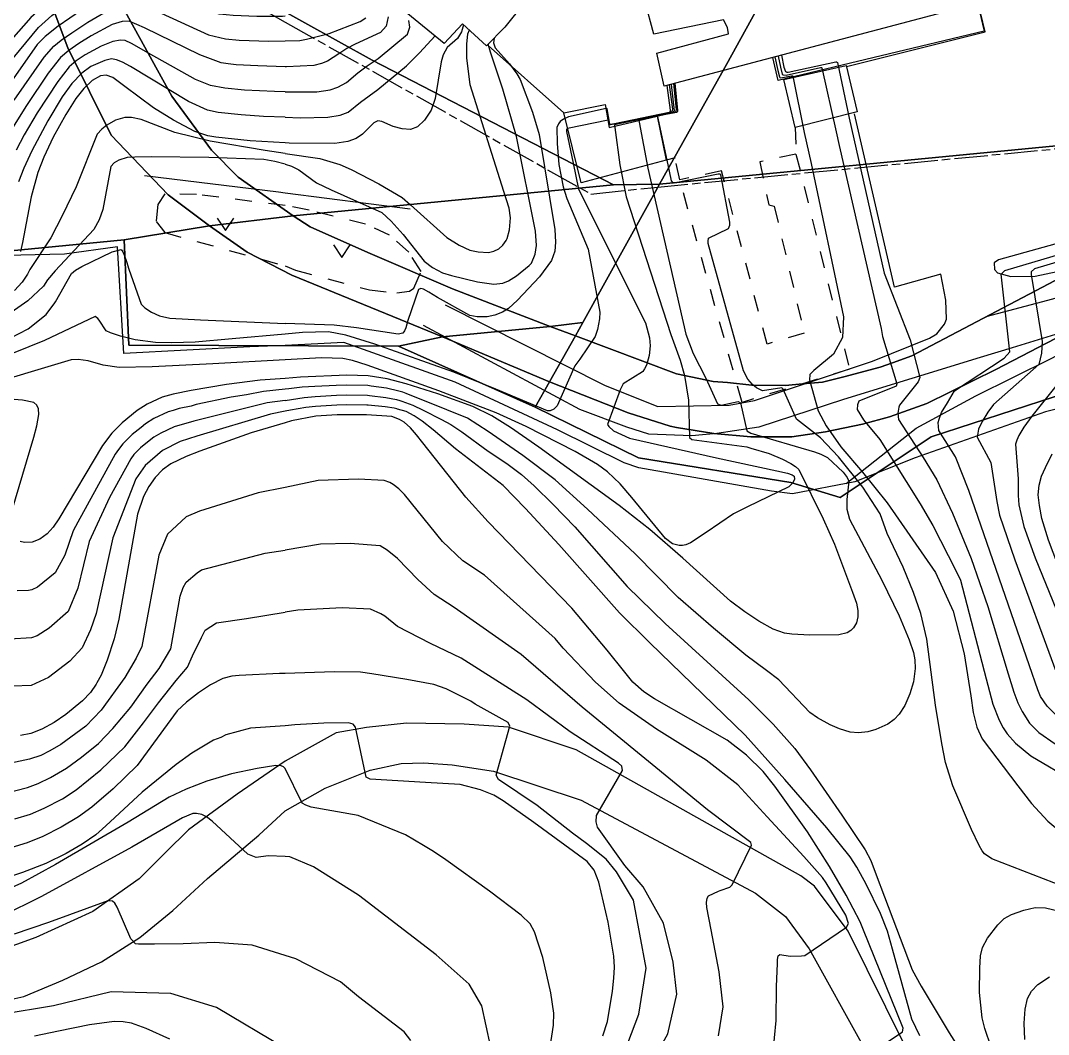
# Model space of a CAD drawing. Header units: feet. Extents: x 197796 to 199821, y 552499 to 555392.
# Drawn here: x 199085.2 to 199208, y 554070.7 to 554191.9 of the extents above; entities that cross this region are included whole.
import ezdxf

# ---------------------------------------------------------------- set-up
doc = ezdxf.new("R2010")
doc.units = ezdxf.units.FT
doc.header["$MEASUREMENT"] = 0
doc.linetypes.add('ANYANG6', pattern=[4, 2, -2])
doc.linetypes.add('JEON', pattern=[12, 4, -0.5, 1, -0.5, 4, -0.5, 1, -0.5])
for name, color, linetype in [('AAA008', 7, 'CONTINUOUS'), ('AAC001', 7, 'CONTINUOUS'), ('AD002', 7, 'CONTINUOUS'), ('AD0022', 1, 'CONTINUOUS'), ('ADA085', 1, 'CONTINUOUS'), ('AE150', 7, 'CONTINUOUS'), ('AZ0801', 7, 'CONTINUOUS'), ('CAA001', 7, 'CONTINUOUS'), ('CAA002', 30, 'CONTINUOUS'), ('DZ001', 7, 'ANYANG6'), ('DZ0011', 3, 'CONTINUOUS'), ('EA0018', 7, 'JEON'), ('EA0118', 7, 'JEON'), ('wipco_지적', 20, 'CONTINUOUS')]:
    doc.layers.add(name, color=color, linetype=linetype)

# ---------------------------------------------------------------- blocks, each defined once
blk = doc.blocks.new('DZ0011')
at = {"layer": 'DZ0011'}
blk.add_lwpolyline([(-1, 0.6), (0, -0.9), (1, 0.6)], dxfattribs=at)

msp = doc.modelspace()

# ---------------------------------------------------------------- linework, layer by layer
at = {"layer": 'AAA008', "color": 255}
for points in [[(199196.79, 554193.19), (199162.08, 554184.03), (199161.2, 554187.96), (199169.79, 554190.29), (199169.66, 554191.03), (199169.16, 554191.95), (199160.84, 554190.24), (199156.54, 554206.2)], [(199145.32, 554193.91), (199143.04, 554191.09), (199140.86, 554188.87), (199137.99, 554191.48), (199135.79, 554189.14), (199129.31, 554194.47)]]:
    msp.add_lwpolyline(points, dxfattribs=at)
at = {"layer": 'AAC001', "color": 255, "flags": 128}
msp.add_lwpolyline([(199099.98, 554173.35), (199116, 554171.4), (199116.78, 554171.29)], dxfattribs=at)
at = {"layer": 'AAC001', "color": 255}
for points in [[(199116.78, 554171.29), (199131.73, 554169.39)], [(199183.83, 554136.54), (199192.2, 554143.17), (199199.33, 554147.02), (199208.36, 554151.48), (199216.36, 554155.76), (199220.45, 554157.72), (199224.54, 554158.39), (199227.42, 554158.31), (199232.25, 554158.31), (199238.61, 554157.66), (199239.44, 554157.67), (199245.35, 554158.04), (199259.94, 554160.19), (199274.87, 554162.11), (199283.15, 554163.6), (199292.98, 554167.28), (199298.88, 554170.28)], [(199116.77, 554153.06), (199112.56, 554152.87), (199097.49, 554152.08), (199096.72, 554164.83), (199090.4, 554163.97), (199081.64, 554163.75)], [(199213.47, 554146.59), (199207.66, 554145.11), (199192.09, 554139.62), (199184.87, 554136.74), (199177.42, 554135.31), (199174.93, 554135.62), (199159.05, 554138.41), (199157.29, 554139.01), (199149.33, 554142.98), (199137.12, 554148.67), (199123.78, 554153.42), (199116.77, 554153.06)]]:
    msp.add_lwpolyline(points, dxfattribs=at)
at = {"layer": 'AD002', "color": 255}
msp.add_lwpolyline([(199200.58, 554156.51), (199207.94, 554158.45), (199214.47, 554160.25), (199218.28, 554161.6), (199223.09, 554162.66), (199226.72, 554162.96), (199233.8, 554162.49), (199244.56, 554161.9), (199253.27, 554162.14), (199258.71, 554162.24), (199262.89, 554162.64), (199267.36, 554163.28), (199271.39, 554164.12), (199275.49, 554165.1), (199281.54, 554166.95), (199283.45, 554167.73)], dxfattribs=at)
at = {"layer": 'AD0022', "color": 255}
for points in [[(199201.52, 554162.94), (199201.59, 554162.13), (199201.93, 554161.72), (199203.53, 554161.29), (199206.45, 554161.34), (199213.55, 554162.86)], [(199210.95, 554155.01), (199203.7, 554152.78), (199199.85, 554151.6)]]:
    msp.add_lwpolyline(points, dxfattribs=at)
at = {"layer": 'ADA085', "color": 255}
for points in [[(199183.87, 554186.4), (199200.46, 554190.52), (199198.33, 554199.33), (199201.78, 554200.44), (199196.07, 554218.91)], [(199135.92, 554157.91), (199155.04, 554148.25), (199161.31, 554145.75), (199169.84, 554145.93), (199172.87, 554146.48), (199186.97, 554151.16), (199193.82, 554153.92), (199194.67, 554154.43), (199195.59, 554155.61), (199195.85, 554156.2), (199195.74, 554158.46), (199195.15, 554161.57), (199189.62, 554160), (199184.82, 554180.72)], [(199212.66, 554166.24), (199202.06, 554163.26), (199201.52, 554162.94)], [(199199.85, 554151.6), (199183.54, 554146.58), (199173.41, 554143.3), (199168.37, 554142.51), (199165.38, 554142.26), (199160.25, 554142.46), (199157.61, 554143.27), (199151.99, 554145.4), (199133.32, 554155.43)], [(199190.87, 554069.41), (199184.06, 554083.05), (199180.07, 554088.45), (199178.44, 554089.66), (199151.58, 554104.71), (199143.49, 554107.42), (199138.16, 554107.81), (199131.3, 554107.91), (199126.49, 554107.4), (199122.87, 554106.75), (199116.77, 554103.36)], [(199116.77, 554097.44), (199121.56, 554100.14), (199126.95, 554102.29), (199130.65, 554103.1), (199133.34, 554103.17), (199136.74, 554102.95), (199141.69, 554102.16), (199152.17, 554098.73), (199172.99, 554087.62), (199176.6, 554084.8), (199179.43, 554080.93), (199185.85, 554069.4)]]:
    msp.add_lwpolyline(points, dxfattribs=at)
at = {"layer": 'ADA085', "color": 255, "flags": 128}
for points in [[(199116.77, 554103.36), (199111.03, 554099.43), (199105.23, 554095.15), (199102.52, 554092.5), (199099.33, 554089.32), (199093.8, 554085.4), (199086.97, 554082.32), (199077.7, 554078.95)], [(199080.14, 554074.05), (199085.54, 554075.26), (199090.22, 554077.22), (199094.83, 554079.38), (199099.42, 554082.29), (199103.36, 554085.53), (199107.48, 554089.34), (199113.64, 554094.55), (199116.77, 554097.44)]]:
    msp.add_lwpolyline(points, dxfattribs=at)
at = {"layer": 'AE150', "color": 255}
for points in [[(199185.15, 554180.98), (199177.75, 554179.11), (199176.39, 554184.82), (199183.85, 554186.49)], [(199162.34, 554175.17), (199152.17, 554172.48), (199150.11, 554180.83), (199155.03, 554181.85), (199155.53, 554179.08), (199161.25, 554180.44)]]:
    msp.add_lwpolyline(points, close=True, dxfattribs=at)
at = {"layer": 'AZ0801', "color": 255}
for points in [[(199195.78, 554218.94), (199201.62, 554200.48), (199198.26, 554199.37), (199200.33, 554190.6), (199175.73, 554184.71), (199175.09, 554187.46)], [(199150.11, 554180.83), (199141.06, 554188.88)]]:
    msp.add_lwpolyline(points, dxfattribs=at)
at = {"layer": 'CAA001', "color": 255, "flags": 128}
for points, elevation in [([(199116.78, 554192.4), (199116.48, 554192.37), (199113.41, 554192.37), (199110.58, 554192.48), (199108.9, 554192.65), (199107.04, 554193.19), (199102.6, 554195.16), (199100.07, 554196.22), (199099.02, 554196.4), (199097.67, 554196.11), (199096.08, 554195.41), (199092.42, 554193.11), (199089.66, 554191.2), (199088.08, 554189.96), (199087.15, 554189.02), (199080.6, 554179.74)], 90), ([(199116.78, 554177.24), (199112.59, 554177.48), (199108.49, 554177.94), (199107.53, 554178.11), (199105.99, 554178.62), (199103.45, 554179.95), (199101.03, 554181.46), (199097.6, 554184.01), (199096.18, 554185.05), (199095.4, 554185.33), (199094.72, 554185.25), (199093.71, 554184.7), (199092.72, 554183.77), (199091.75, 554182.55), (199090.57, 554180.66), (199089.06, 554177.92), (199087.92, 554175.56), (199087.22, 554173.73), (199086.41, 554170.82), (199085.38, 554165.34), (199085.15, 554164.28)], 85), ([(199116.77, 554151.31), (199108.15, 554150.84), (199100.89, 554150.5), (199096.93, 554150.43), (199095.01, 554150.68), (199093.25, 554151.21), (199092.04, 554151.38), (199091.18, 554151.32), (199079.88, 554147.95)], 80), ([(199116.77, 554143.81), (199112.72, 554142.62), (199106.58, 554140.43), (199104.96, 554139.79), (199103.11, 554138.92), (199102.11, 554138.18), (199101.24, 554137.28), (199100.49, 554136.21), (199099.86, 554134.98), (199099.14, 554132.87), (199096.88, 554120.34), (199096.35, 554117.99), (199095.52, 554115.46), (199094.78, 554113.66), (199094.27, 554112.72), (199094.19, 554112.57), (199093.52, 554111.58), (199092.57, 554110.58), (199090.56, 554108.96), (199089.16, 554107.99), (199087.71, 554107.18), (199086.37, 554106.68), (199085.14, 554106.45)], 75), ([(199116.77, 554107.6), (199112.62, 554107.31), (199109.69, 554106.51), (199109.1, 554106.22), (199108.22, 554105.9), (199105.64, 554104.31), (199103.76, 554102.99), (199099.69, 554099.67), (199095.36, 554095.63), (199094.14, 554094.59), (199092.52, 554093.45), (199090.62, 554092.36), (199088.18, 554091.16), (199085.38, 554090.07), (199080.29, 554088.41)], 70), ([(199102.98, 554070.17), (199100.17, 554071.44), (199098.41, 554072.05), (199097.43, 554072.23), (199096.34, 554072.27), (199093.41, 554071.88), (199089.68, 554071.1), (199086.81, 554070.51)], 65)]:
    msp.add_lwpolyline(points, dxfattribs=dict(at, elevation=elevation))
at = {"layer": 'CAA001', "color": 255}
for points, elevation in [([(199138.11, 554191.37), (199138.11, 554191.35), (199137.85, 554190.51), (199137.37, 554189.73), (199136.13, 554188.65), (199135.65, 554187.79), (199135.42, 554186.93), (199134.71, 554182.54), (199134.22, 554181.15), (199133.44, 554179.95), (199132.6, 554179.16), (199131.78, 554178.86), (199130.76, 554178.92), (199129.7, 554179.23), (199128.33, 554179.8), (199127.84, 554179.88), (199127.39, 554179.65), (199126.6, 554178.86), (199126.03, 554178.28), (199125.25, 554177.78), (199124.26, 554177.42), (199122.7, 554177.2), (199117.26, 554177.21), (199116.78, 554177.24)], 85), ([(199175.71, 554187.63), (199175.98, 554186.31), (199176.21, 554185.46), (199176.28, 554185.4), (199176.36, 554185.37), (199176.67, 554185.34), (199180.78, 554186.28), (199180.89, 554186.28), (199180.95, 554186.21), (199182.64, 554178.57), (199183, 554176.95), (199188.02, 554155.09), (199188.17, 554154.12), (199189.91, 554148.46), (199189.8, 554148.17), (199185.37, 554146.38), (199185.19, 554145.97), (199185.16, 554145.39), (199185.92, 554144.17), (199187.87, 554141.8), (199192.69, 554134.14), (199194.19, 554131.54), (199196.96, 554126.17), (199197.51, 554125.01), (199200.56, 554113.2), (199201.39, 554110.18), (199202.14, 554108.29), (199202.61, 554107.35), (199203.08, 554106.62), (199204.07, 554105.54), (199205.92, 554104.01), (199211.05, 554100.97)], 75), ([(199162.69, 554184.19), (199163.07, 554181.28), (199163.06, 554181.14), (199163.01, 554180.99), (199162.89, 554180.88), (199161.34, 554180.58), (199155.67, 554179.4), (199155.61, 554179.42), (199155.57, 554179.49), (199155.49, 554179.95), (199155.45, 554179.97), (199155.39, 554179.97), (199150.53, 554178.98), (199150.42, 554178.84), (199150.42, 554178.62), (199151.19, 554174.82), (199151.86, 554171.71), (199159.84, 554155.74), (199160.34, 554153.94), (199160.42, 554153.01), (199160.31, 554151.86), (199159.97, 554150.7), (199159.75, 554150.24), (199159.52, 554149.92), (199159.49, 554149.9), (199157.2, 554148.48), (199156.82, 554147.73), (199155.31, 554143.62), (199155.46, 554143.36), (199156.04, 554142.84), (199157.95, 554141.97), (199168.35, 554139.63), (199175.57, 554138.08), (199176.81, 554137.79), (199177.4, 554137.59), (199177.61, 554137.43), (199177.68, 554137.06), (199177.45, 554136.62), (199176.97, 554136.14), (199172.06, 554133.77), (199170.37, 554132.93), (199167.11, 554130.69), (199165.24, 554129.48), (199164.69, 554129.24), (199164.26, 554129.15), (199163.86, 554129.15), (199163.09, 554129.34), (199162.23, 554130), (199158.23, 554134.88), (199156.82, 554136.52), (199155.31, 554137.95), (199154.13, 554138.84), (199151.44, 554140.38), (199145.57, 554143.36), (199142, 554144.98), (199135.15, 554147.62), (199126.57, 554150.7), (199124.82, 554151.27), (199123.67, 554151.48), (199121.11, 554151.57), (199116.77, 554151.31)], 80), ([(199186.19, 554068.08), (199190.57, 554071.05), (199190.67, 554071.48), (199185.82, 554083.39), (199185.51, 554084.18), (199183.86, 554087.37), (199181.86, 554090.79), (199179.23, 554094.91), (199175.32, 554100.38), (199173.91, 554102.13), (199171.92, 554104.09), (199169.63, 554105.9), (199160.91, 554110.84), (199159.66, 554111.67), (199158.32, 554112.82), (199157.38, 554113.99), (199155.26, 554116.65), (199151.04, 554121.66), (199141.04, 554131.99), (199138.38, 554134.9), (199133.22, 554141.41), (199132.46, 554142.37), (199131.76, 554143.22), (199130.99, 554143.89), (199130.46, 554144.21), (199129.54, 554144.56), (199126.51, 554144.76), (199123, 554144.75), (199120.46, 554144.58), (199117.53, 554144.05), (199116.77, 554143.81)], 75), ([(199209.16, 554126.84), (199208.01, 554129.78), (199207.22, 554132.36), (199206.94, 554133.94), (199206.81, 554135.2), (199206.92, 554136.37), (199207.21, 554137.44), (199207.66, 554138.47), (199208.47, 554140.11)], 70), ([(199154.77, 554070.55), (199155.3, 554072.26), (199155.92, 554075.87), (199156.07, 554077.46), (199156.13, 554078.75), (199156.07, 554080.06), (199155.4, 554084.14), (199154.28, 554088.93), (199153.71, 554090.36), (199152.88, 554091.37), (199146.49, 554096.06), (199142.82, 554098.63), (199141.72, 554099.3), (199140.13, 554099.93), (199137.69, 554100.58), (199133.57, 554100.83), (199126.95, 554101.22), (199126.45, 554101.48), (199125.18, 554107.43), (199124.89, 554107.81), (199124.36, 554107.96), (199121.41, 554107.93), (199117.95, 554107.7), (199116.77, 554107.6)], 70)]:
    msp.add_lwpolyline(points, dxfattribs=dict(at, elevation=elevation))
at = {"layer": 'CAA002', "color": 255, "flags": 128}
for points, elevation in [([(199116.78, 554197.29), (199115.23, 554196.96), (199113.61, 554196.75), (199111.41, 554196.64), (199109.85, 554196.69), (199108.6, 554196.86), (199104.55, 554198.16), (199101.79, 554198.95), (199100.7, 554199.18), (199099.05, 554199.32), (199097.61, 554199.21), (199096.27, 554198.93), (199095.07, 554198.53), (199093.33, 554197.71), (199091.77, 554196.73), (199088.74, 554194.36), (199086.36, 554192.25), (199080.18, 554185.22)], 92), ([(199081.41, 554183.94), (199087.31, 554191.06), (199088.87, 554192.46), (199090.76, 554193.92), (199093.5, 554195.82), (199095.64, 554196.99), (199097.28, 554197.56), (199098.44, 554197.78), (199099.61, 554197.79), (199100.39, 554197.64), (199103.15, 554196.73), (199107.75, 554195.07), (199109.64, 554194.65), (199111.5, 554194.55), (199114.04, 554194.57), (199116.36, 554194.77), (199116.78, 554194.82)], 91), ([(199084.38, 554182.36), (199087.96, 554187.48), (199089.12, 554188.8), (199090.01, 554189.52), (199091.28, 554190.41), (199093.2, 554191.66), (199096.34, 554193.5), (199097.71, 554193.96), (199098.41, 554194.07), (199099.08, 554193.99), (199100.15, 554193.58), (199101.97, 554192.74), (199107.62, 554190.17), (199109.65, 554189.67), (199111.27, 554189.52), (199114.82, 554189.4), (199116.78, 554189.44)], 89), ([(199116.78, 554186.36), (199113.51, 554186.45), (199110.94, 554186.59), (199109.98, 554186.68), (199109.13, 554186.82), (199106.59, 554187.76), (199099.96, 554190.99), (199098.14, 554191.78), (199097.31, 554191.74), (199096.11, 554191.39), (199093.61, 554190.04), (199092.11, 554189.12), (199090.91, 554188.29), (199089.92, 554187.44), (199088.44, 554185.57), (199085.85, 554181.72), (199083.6, 554178.08)], 88), ([(199116.78, 554183.37), (199115.49, 554183.4), (199111.91, 554183.55), (199109.57, 554183.78), (199107.87, 554184.13), (199106.05, 554184.84), (199100.46, 554187.98), (199098.43, 554189.12), (199097.66, 554189.49), (199097.11, 554189.54), (199096.17, 554189.38), (199094.79, 554188.83), (199092.87, 554187.76), (199091.81, 554187.06), (199090.98, 554186.33), (199089.6, 554184.58), (199087.15, 554180.84), (199085.6, 554178.2), (199084.62, 554176.38)], 87), ([(199116.78, 554180.31), (199114.21, 554180.41), (199111.51, 554180.6), (199108.76, 554180.89), (199107.51, 554181.16), (199105.22, 554182.19), (199098.31, 554186.39), (199097.34, 554186.9), (199096.6, 554187.19), (199096.04, 554187.28), (199095.23, 554187.11), (199093.56, 554186.37), (199092.46, 554185.57), (199091.26, 554184.34), (199090.11, 554182.75), (199088.41, 554179.88), (199086.48, 554176.3), (199085.56, 554174.24), (199084.92, 554172.61)], 86), ([(199116.78, 554175.98), (199114.38, 554176.34), (199107.82, 554177.45), (199103.58, 554178.48), (199099.58, 554180.04), (199098.4, 554180.29), (199097.61, 554180.28), (199096.48, 554179.98), (199095.47, 554179.38), (199094.87, 554178.88), (199094.32, 554178.28), (199091.79, 554172.01), (199090.11, 554168.52), (199088.75, 554165.91), (199086.27, 554162.13), (199085.96, 554161.58), (199085.34, 554160.61), (199084.42, 554159.61)], 84), ([(199082.84, 554153.37), (199086.04, 554155.03), (199088.23, 554156.76), (199089.25, 554158.16), (199089.32, 554158.27), (199091.24, 554161.64), (199091.71, 554162.05), (199092.47, 554162.5), (199096.09, 554164.25), (199097.16, 554164.5), (199097.37, 554164.25), (199097.57, 554163.77), (199097.8, 554163.07), (199098.09, 554162.16), (199099.57, 554157.98), (199099.99, 554157.55), (199100.79, 554157.02), (199101.76, 554156.59), (199102.98, 554156.29), (199106.65, 554156.09), (199116.77, 554155.68)], 82), ([(199116.77, 554154.39), (199110.45, 554153.82), (199106.03, 554153.46), (199103.22, 554153.35), (199101.29, 554153.42), (199098.85, 554153.73), (199097.08, 554154.17), (199095.91, 554154.54), (199095.4, 554154.81), (199094.54, 554156.05), (199094.37, 554156.28), (199094.06, 554156.49), (199088, 554153.63), (199080.7, 554150.69)], 81), ([(199116.77, 554149.11), (199113.8, 554148.89), (199109.77, 554148.38), (199105.55, 554147.67), (199103.4, 554147.24), (199102.07, 554146.86), (199100.29, 554146.02), (199099.08, 554145.28), (199097.29, 554143.82), (199096.05, 554142.58), (199094.94, 554141.11), (199089.73, 554132.33), (199089.06, 554131.34), (199088.32, 554130.54), (199087.46, 554129.92), (199086.54, 554129.55), (199085.64, 554129.5), (199085.12, 554129.64)], 79), ([(199116.77, 554147.81), (199114.21, 554147.53), (199112.14, 554147.15), (199110.31, 554146.87), (199106.15, 554145.98), (199105.53, 554145.8), (199104.09, 554145.5), (199103.4, 554145.27), (199102.79, 554145.1), (199101.1, 554144.3), (199100.08, 554143.69), (199099.56, 554143.26), (199098.5, 554142.41), (199098.19, 554142.1), (199097.38, 554141.29), (199096.86, 554140.61), (199096.44, 554140.06), (199091.98, 554131.92), (199091.44, 554130.91), (199090.46, 554127.99), (199089.29, 554125.86), (199087.19, 554124.16), (199086.49, 554123.83), (199086.09, 554123.77), (199084.76, 554123.72)], 78), ([(199116.77, 554146.48), (199114.63, 554146.18), (199105.88, 554144.01), (199103.52, 554143.33), (199101.92, 554142.57), (199101.09, 554142.1), (199100.74, 554141.81), (199099.5, 554140.8), (199098.71, 554140), (199098.32, 554139.5), (199095.77, 554134.86), (199093.36, 554129.63), (199092.01, 554124.03), (199090.83, 554121.24), (199088.55, 554119.26), (199087.12, 554118.36), (199086.45, 554118.12), (199083.87, 554117.94)], 77), ([(199084.12, 554133.23), (199086.73, 554142.08), (199087.11, 554143.46), (199087.34, 554144.78), (199087.28, 554145.46), (199087.08, 554145.91), (199086.73, 554146.22), (199085.38, 554146.52), (199083.88, 554146.62)], 79), ([(199116.77, 554145.18), (199115.04, 554144.82), (199106.23, 554142.22), (199104.24, 554141.56), (199102.1, 554140.51), (199100.05, 554138.71), (199098.92, 554137.13), (199096.18, 554130.06), (199094.18, 554121.01), (199093.51, 554119.08), (199092.51, 554116.9), (199091.06, 554115.33), (199088.5, 554113.38), (199086.41, 554112.4), (199082.01, 554112.24)], 76), ([(199116.77, 554136.07), (199113.56, 554135.42), (199106.55, 554133.25), (199104.94, 554132.58), (199102.72, 554130.48), (199101.68, 554127.97), (199099.65, 554117.08), (199098.95, 554115.68), (199097.62, 554113.37), (199094.78, 554109.47), (199092.95, 554107.57), (199089.98, 554105.38), (199088.66, 554104.59), (199087.56, 554104.07), (199086.21, 554103.6), (199083.98, 554103.14)], 74), ([(199083.2, 554099.52), (199085.99, 554100.22), (199087.24, 554100.72), (199088.74, 554101.41), (199090.65, 554102.52), (199092.42, 554103.84), (199094.48, 554105.5), (199096.2, 554107.29), (199098.33, 554109.81), (199100.29, 554112.57), (199101.71, 554114.43), (199103.11, 554116.8), (199104.23, 554123.07), (199104.6, 554124.12), (199104.96, 554124.75), (199106.26, 554125.86), (199106.76, 554126.23), (199114.4, 554128.23), (199116.77, 554128.59)], 73), ([(199084.45, 554096.47), (199086.35, 554097.06), (199087.98, 554097.77), (199090.17, 554098.87), (199091.78, 554099.96), (199094.75, 554102.33), (199097.63, 554105.1), (199099.84, 554107.95), (199101.62, 554110.35), (199103.75, 554113.01), (199105.09, 554114.61), (199105.71, 554115.94), (199106.78, 554118.17), (199107.2, 554119.03), (199108.59, 554119.89), (199112.17, 554120.41), (199116.77, 554121.16)], 72), ([(199116.77, 554113.83), (199116.09, 554113.83), (199111.3, 554113.61), (199110.42, 554113.54), (199109.33, 554113.27), (199107.86, 554112.5), (199106.43, 554111.52), (199104.98, 554110.41), (199103.89, 554109.38), (199099.09, 554102.86), (199096.24, 554100.05), (199093.66, 554097.86), (199092.07, 554096.71), (199090, 554095.48), (199087.82, 554094.39), (199085.95, 554093.62), (199080.96, 554092.11)], 71), ([(199116.77, 554102.5), (199116.58, 554102.71), (199116.31, 554102.83), (199115.68, 554102.85), (199113.42, 554102.5), (199110.38, 554101.84), (199107.42, 554100.97), (199104.93, 554100.04), (199102.9, 554099.09), (199098.01, 554096.1), (199089.34, 554091.02), (199085.26, 554088.81), (199075.1, 554084.26)], 69), ([(199116.77, 554091.98), (199114.74, 554092.08), (199113.33, 554091.88), (199112.32, 554092.28), (199110.21, 554094.22), (199108.06, 554096.2), (199107.39, 554096.73), (199106.82, 554096.99), (199106.2, 554097.11), (199105.74, 554097.11), (199104.49, 554096.62), (199098.44, 554093.11), (199087.65, 554087.21), (199082.84, 554084.8)], 68), ([(199116.77, 554080.15), (199112.82, 554081.38), (199108.38, 554081.69), (199104.59, 554081.54), (199101.15, 554081.5), (199099.96, 554081.49), (199099.24, 554081.5), (199098.9, 554081.53), (199098.34, 554082.15), (199096.68, 554085.92), (199096.4, 554086.41), (199096.15, 554086.63), (199095.6, 554086.7), (199088.49, 554084.08), (199084.4, 554082.7)], 67), ([(199116.76, 554069.07), (199108.58, 554073.92), (199103.13, 554075.63), (199095.97, 554075.83), (199089.1, 554074.12), (199082.85, 554073.11)], 66)]:
    msp.add_lwpolyline(points, dxfattribs=dict(at, elevation=elevation))
at = {"layer": 'CAA002', "color": 255}
for points, elevation in [([(199129.09, 554192.33), (199128.85, 554191.22), (199128.18, 554190.45), (199125.16, 554189.05), (199124.15, 554188.53), (199123.18, 554187.91), (199121.86, 554187.03), (199121.14, 554186.74), (199120.2, 554186.49), (199116.92, 554186.35), (199116.78, 554186.36)], 88), ([(199116.78, 554189.44), (199118.52, 554189.5), (199119.32, 554189.65), (199122.05, 554190.33), (199125.75, 554191.75), (199126.43, 554192.19)], 89), ([(199116.78, 554183.37), (199120.56, 554183.37), (199122.16, 554183.6), (199123.09, 554183.92), (199124.12, 554184.47), (199125.45, 554185.63), (199126.57, 554186.45), (199127.88, 554187.34), (199131.39, 554190.25), (199131.68, 554191.09), (199131.56, 554191.89)], 87), ([(199116.78, 554175.98), (199120.93, 554175.37), (199123.32, 554174.66), (199124.68, 554174.07), (199127.98, 554172.37), (199130.78, 554170.73), (199131.76, 554169.86), (199136.12, 554165.96), (199137.58, 554165.03), (199138.86, 554164.45), (199139.84, 554164.23), (199141.1, 554164.17), (199141.74, 554164.32), (199142.32, 554164.61), (199142.81, 554165.04), (199143.2, 554165.59), (199143.3, 554165.83), (199143.6, 554166.88), (199143.71, 554168.3), (199143.57, 554169.46), (199142.91, 554171.46), (199138.9, 554184.18), (199138.5, 554187.43), (199138.48, 554189.05), (199138.63, 554190.27), (199138.8, 554190.75)], 84), ([(199141.76, 554189.78), (199141.7, 554189.2), (199141.88, 554188.61), (199143.61, 554186.7), (199144.48, 554185.52), (199144.89, 554184.81), (199146.33, 554180.94), (199147.14, 554178.24), (199149.03, 554166.91), (199149.09, 554165.41), (199149, 554164.31), (199148.63, 554163.18), (199147.17, 554161.25), (199144.57, 554158.45), (199143.47, 554157.47), (199142.77, 554157.02), (199141.84, 554156.65), (199140.91, 554156.45), (199139.75, 554156.48), (199138.86, 554156.63), (199135, 554158.77), (199133.96, 554159.4), (199133.32, 554159.76), (199133, 554159.87), (199132.73, 554159.75), (199131.46, 554156.04), (199131.2, 554155.14), (199131.05, 554154.8), (199130.84, 554154.53), (199130.29, 554154.39), (199125.32, 554155.14), (199122.63, 554155.46), (199116.77, 554155.68)], 82), ([(199116.78, 554180.31), (199118.58, 554180.25), (199121.89, 554180.32), (199123.36, 554180.57), (199124.3, 554180.94), (199125.79, 554182.12), (199127.84, 554183.65), (199131.28, 554186.45), (199132.85, 554188.01), (199134.71, 554190.03)], 86), ([(199116.78, 554174.7), (199117.53, 554174.49), (199118.41, 554174.02), (199120.52, 554172.49), (199122.28, 554171.66), (199128.32, 554168.95), (199129.44, 554167.89), (199130.88, 554166.29), (199133.39, 554163.13), (199134.41, 554162.36), (199135.58, 554161.72), (199136.68, 554161.39), (199139.78, 554160.65), (199141.72, 554160.37), (199142.8, 554160.49), (199143.48, 554160.76), (199144.43, 554161.37), (199145.96, 554162.59), (199146.24, 554162.89), (199146.66, 554163.97), (199146.81, 554164.98), (199146.69, 554166.7), (199144.42, 554178.03), (199142.81, 554183.69), (199141.33, 554188.08), (199141.03, 554189.05)], 83), ([(199175.33, 554187.53), (199175.68, 554185.9), (199175.88, 554185.15), (199175.93, 554185.06), (199176.02, 554185.04), (199177.29, 554185.28), (199177.42, 554185.28), (199177.48, 554185.23), (199178.84, 554178.49), (199179.67, 554174.79), (199183.52, 554156.45), (199183.4, 554153.99), (199182.32, 554152.01), (199179.97, 554150.05), (199179.51, 554149.59), (199179.45, 554148.95), (199180.49, 554145.25), (199181.45, 554143.45), (199183.2, 554140.95), (199185.79, 554137.91), (199188.75, 554134.24), (199194.51, 554125.93), (199196.64, 554121.31), (199197.94, 554116.21), (199198.75, 554111.19), (199199.02, 554109.17), (199199.45, 554107.44), (199200.11, 554106.03), (199204.37, 554100.43), (199206.01, 554098.32), (199207.96, 554096.22), (199214.43, 554090.79)], 76), ([(199176.1, 554187.73), (199176.4, 554186.29), (199176.6, 554185.8), (199176.75, 554185.72), (199176.89, 554185.7), (199182.61, 554186.92), (199182.7, 554186.92), (199182.8, 554186.86), (199184.19, 554180.19), (199188.38, 554161.7), (199191.5, 554153.73), (199192.63, 554149.21), (199192.46, 554148.69), (199190.21, 554145.91), (199190.14, 554145.69), (199190.03, 554144.96), (199190.09, 554144.21), (199193.06, 554139.67), (199194.66, 554136.99), (199196.57, 554133.01), (199198.79, 554127.58), (199200.78, 554121.87), (199203.21, 554113.81), (199203.88, 554111.61), (199204.35, 554110.36), (199204.86, 554109.3), (199205.77, 554107.92), (199206.89, 554106.8), (199212.74, 554102.75)], 74), ([(199163.2, 554184.33), (199163.51, 554181.23), (199163.46, 554181.04), (199163.43, 554180.97), (199163.32, 554180.89), (199161.25, 554180.48), (199159.06, 554180), (199159.04, 554179.98), (199159.04, 554179.94), (199159.08, 554179.71), (199160.14, 554174.25), (199164.67, 554154.39), (199165.54, 554152.1), (199167.07, 554149.14), (199168.47, 554146.08), (199168.91, 554145.91), (199170.93, 554146.37), (199171.19, 554146.2), (199171.97, 554142.84), (199172.44, 554142.55), (199180.04, 554140.33), (199180.82, 554140.05), (199181.59, 554139.64), (199183.48, 554137.91), (199183.97, 554137.28), (199184.14, 554136.84), (199183.94, 554134.64), (199183.92, 554133.49), (199184.23, 554132.3), (199188.09, 554125), (199190.19, 554120.73), (199191.38, 554117.87), (199191.87, 554116.34), (199192.05, 554115.5), (199192.08, 554114.44), (199191.87, 554112.85), (199191.45, 554111.42), (199190.84, 554110.01), (199190.17, 554108.98), (199189.58, 554108.34), (199188.82, 554107.79), (199187.4, 554107.17), (199186.42, 554106.87), (199185.31, 554106.77), (199184.3, 554106.85), (199183.04, 554107.24), (199181.92, 554107.73), (199180.43, 554108.55), (199179.51, 554109.2), (199175.78, 554113.08), (199174.3, 554114.22), (199171.83, 554116.04), (199167.97, 554119.28), (199163.75, 554122.93), (199158.61, 554128.14), (199152.92, 554133.48), (199149.05, 554136.99), (199145.18, 554139.88), (199141.03, 554142.76), (199138.57, 554144.37), (199136.11, 554145.36), (199131.26, 554147.32), (199130.86, 554147.46), (199130.35, 554147.6), (199128.89, 554147.94), (199127.05, 554148.19), (199126.66, 554148.25), (199124.14, 554148.31), (199122.86, 554148.27), (199120.32, 554148.15), (199118.83, 554148.06), (199117.21, 554147.87), (199116.77, 554147.81)], 78), ([(199162.93, 554184.25), (199163.27, 554181.09), (199163.23, 554180.99), (199163.1, 554180.88), (199161.26, 554180.51), (199158.6, 554179.94), (199156.86, 554179.57), (199156.17, 554179.41), (199156.15, 554179.38), (199156.14, 554179.34), (199156.18, 554179.11), (199156.77, 554174.65), (199157.54, 554170.8), (199162.87, 554154.34), (199163.99, 554151.3), (199164.5, 554149.46), (199165, 554146.52), (199165.11, 554142.03), (199165.4, 554141.83), (199171.95, 554140.93), (199172.43, 554140.79), (199174.62, 554140.12), (199176.25, 554139.47), (199177.22, 554138.96), (199177.79, 554138.57), (199178.18, 554138.21), (199181.09, 554132.33), (199182.45, 554129.31), (199184.6, 554123.56), (199185.08, 554122.26), (199185.25, 554121.37), (199185.22, 554120.63), (199185.07, 554119.92), (199184.73, 554119.3), (199184.39, 554118.97), (199183.97, 554118.71), (199182.98, 554118.47), (199179.48, 554118.44), (199177.34, 554118.53), (199176.46, 554118.67), (199175.1, 554119.14), (199173.4, 554120.11), (199171.71, 554121.22), (199170.02, 554122.48), (199164.3, 554127.63), (199160.38, 554131.06), (199156.69, 554133.94), (199147.1, 554140.91), (199143.73, 554143.25), (199141.48, 554144.65), (199139.2, 554145.75), (199135.03, 554147.28), (199131.23, 554148.45), (199128.96, 554149.05), (199126.71, 554149.41), (199124.14, 554149.5), (199118.61, 554149.27), (199116.77, 554149.11)], 79), ([(199214.85, 554086.45), (199201.25, 554091.72), (199200.37, 554092.31), (199200.1, 554092.67), (199199.75, 554093.29), (199198.84, 554095.21), (199196.58, 554100.44), (199195.7, 554103.2), (199195.27, 554105.49), (199194.53, 554110.06), (199193.47, 554117.94), (199192.75, 554121), (199191.9, 554123.51), (199190.65, 554126.57), (199188.75, 554130.57), (199187.91, 554132.92), (199185.82, 554136.11), (199182.91, 554139.75), (199180.76, 554142.01), (199177.92, 554144.23), (199176.3, 554147.82), (199176.15, 554147.97), (199173.83, 554147.62), (199173.11, 554147.97), (199172.63, 554148.37), (199172.09, 554149.02), (199171.57, 554150.03), (199167.36, 554165.24), (199167.36, 554165.49), (199167.4, 554165.85), (199169.78, 554167.02), (199169.95, 554167.43), (199169.95, 554167.79), (199168.85, 554173.43), (199168.78, 554173.51), (199168.54, 554173.51), (199163.27, 554172.46), (199163.17, 554172.5), (199162.96, 554172.73), (199162.72, 554173.87), (199161.38, 554180.2), (199161.34, 554180.41), (199161.34, 554180.45), (199161.35, 554180.47), (199162.28, 554180.67), (199163.6, 554180.91), (199163.67, 554180.95), (199163.69, 554180.99), (199163.7, 554181.04), (199163.71, 554181.13), (199163.39, 554184.38)], 77), ([(199162.42, 554184.12), (199162.81, 554181.17), (199162.79, 554181.01), (199162.68, 554180.9), (199156.14, 554179.55), (199155.67, 554179.45), (199155.6, 554179.5), (199155.26, 554181.31), (199155.22, 554181.36), (199155.16, 554181.36), (199150.64, 554180.35), (199150.05, 554180.08), (199149.67, 554179.82), (199149.45, 554179.52), (199149.25, 554179.08), (199149.29, 554177.17), (199149.48, 554174.67), (199150, 554172), (199150.44, 554170.62), (199153.02, 554164.54), (199154.39, 554157.03), (199154.37, 554156.23), (199154.13, 554154.95), (199153.82, 554154.13), (199152, 554151.41), (199151.42, 554150.6), (199149.28, 554145.83), (199148.9, 554145.42), (199148.44, 554145.25), (199148.12, 554145.25), (199141.96, 554147.84), (199136.93, 554149.85), (199127.51, 554153.2), (199124.05, 554154.28), (199121.97, 554154.68), (199118.86, 554154.59), (199116.77, 554154.39)], 81), ([(199116.78, 554174.7), (199115.55, 554175.04), (199114.23, 554175.27), (199107.64, 554175.51), (199100.75, 554175.58), (199098.82, 554175.56), (199097.91, 554175.51), (199096.89, 554175.2), (199096.35, 554174.88), (199095.94, 554174.45), (199094.97, 554169.3), (199094.54, 554168.06), (199093.92, 554166.89), (199089.28, 554161.95), (199088.38, 554160.9), (199087.89, 554160.15), (199086, 554158.38), (199083.61, 554156.72)], 83), ([(199219.07, 554165.98), (199206.34, 554162.19), (199205.97, 554161.83), (199205.97, 554161.54), (199207.28, 554153.51), (199207.19, 554152.12), (199206.87, 554150.78), (199201.46, 554146), (199200.79, 554145.07), (199200.09, 554143.97), (199199.67, 554143.06), (199199.5, 554142.08), (199201.12, 554139.06), (199201.87, 554134.39), (199202.17, 554132.78), (199203.99, 554127.44), (199208.92, 554114.14)], 72), ([(199209.13, 554108.67), (199207.87, 554109.95), (199207.09, 554111.12), (199206.75, 554111.88), (199205.75, 554114.75), (199198.49, 554135.73), (199196.9, 554139.75), (199194.91, 554142.89), (199194.84, 554143.84), (199194.95, 554144.25), (199195.25, 554145.05), (199195.94, 554146.2), (199196.78, 554147.62), (199202.71, 554151.51), (199203.4, 554152.29), (199202.38, 554161.58), (199202.79, 554161.99), (199213.97, 554165.33)], 73), ([(199208.91, 554148.19), (199206.05, 554144.58), (199205.09, 554143.3), (199204.49, 554142.28), (199204.24, 554141.74), (199204.09, 554141.27), (199204.42, 554137.13), (199204.4, 554135.1), (199204.49, 554134.02), (199205.09, 554131.41), (199206.42, 554127.67), (199211.1, 554116.23)], 71), ([(199116.77, 554146.48), (199119.05, 554146.84), (199120.37, 554146.96), (199122.9, 554147.1), (199124.14, 554147.13), (199126.61, 554147.09), (199126.87, 554147.05), (199128.82, 554146.83), (199130.08, 554146.58), (199130.48, 554146.47), (199130.73, 554146.38), (199132.04, 554145.91), (199133.29, 554145.3), (199135.45, 554144.21), (199136.59, 554143.6), (199137.91, 554142.73), (199141.05, 554140.41), (199143.27, 554138.95), (199145.04, 554137.62), (199146.55, 554136.27), (199148.82, 554134.06), (199151.39, 554131.36), (199157.68, 554124.25), (199162.22, 554119.82), (199172.21, 554110.71), (199175.1, 554107.79), (199177.72, 554104.87), (199179.56, 554102.34), (199183.34, 554096.92), (199186.13, 554092.78), (199186.78, 554091.51), (199187.44, 554089.81), (199188.41, 554087.15), (199191.73, 554078.44), (199192.8, 554076.49), (199196.16, 554070.93), (199199.91, 554065.03)], 77), ([(199192.64, 554070.55), (199191.69, 554072.53), (199189.37, 554080.89), (199188.77, 554083.04), (199187.95, 554085.17), (199186.22, 554088.67), (199185.11, 554090.69), (199184.32, 554091.93), (199181.54, 554095.4), (199176.5, 554101.2), (199171.76, 554106.5), (199160.36, 554117.5), (199156.76, 554121.08), (199149.48, 554129.27), (199145.51, 554133.55), (199142.84, 554136.3), (199137.13, 554140.71), (199134.47, 554142.96), (199133.14, 554144.02), (199132.19, 554144.62), (199131.25, 554145.15), (199130.21, 554145.44), (199130.11, 554145.48), (199129.81, 554145.57), (199128.75, 554145.72), (199126.69, 554145.9), (199126.56, 554145.92), (199124.14, 554145.94), (199122.95, 554145.92), (199120.41, 554145.77), (199119.26, 554145.62), (199117.42, 554145.33), (199116.77, 554145.18)], 76), ([(199175.09, 554068.23), (199175.47, 554072.4), (199175.52, 554076.44), (199175.62, 554079.2), (199175.65, 554079.68), (199175.73, 554080.11), (199175.9, 554080.27), (199177.13, 554080.08), (199178.49, 554080.1), (199178.91, 554080.17), (199183.89, 554083.52), (199184.12, 554083.99), (199183.79, 554084.98), (199181.44, 554088.83), (199181, 554089.47), (199178.79, 554092), (199174.38, 554096.73), (199170.91, 554100.55), (199167.1, 554103.48), (199161.15, 554107.21), (199156.7, 554110.32), (199153.86, 554112.8), (199150.02, 554116.88), (199149.04, 554118.02), (199140.62, 554125.59), (199138, 554127.33), (199135.57, 554129.62), (199131.04, 554135.25), (199130.38, 554135.9), (199129.69, 554136.42), (199129.29, 554136.66), (199128.61, 554136.92), (199125.54, 554137.08), (199120.72, 554136.93), (199116.77, 554136.07)], 74), ([(199168.59, 554070.54), (199169.12, 554074.02), (199168.67, 554078.21), (199167.69, 554083.2), (199167.18, 554085.87), (199167.16, 554086.47), (199167.22, 554086.99), (199167.39, 554087.28), (199168.56, 554087.83), (199168.78, 554087.92), (199169.93, 554088.32), (199170.22, 554088.58), (199172.51, 554093.34), (199172.46, 554093.65), (199167.26, 554097.56), (199152.27, 554109.84), (199145, 554116.1), (199137, 554121.72), (199134.58, 554123.29), (199132.62, 554125.07), (199130.19, 554127.61), (199128.99, 554128.58), (199128.13, 554129.1), (199124.57, 554129.4), (199120.99, 554129.29), (199116.77, 554128.59)], 73), ([(199159.4, 554065.21), (199162.52, 554070.81), (199163.59, 554075.53), (199163.15, 554079.36), (199161.99, 554084), (199159.58, 554088.36), (199157.39, 554090.89), (199154.12, 554095.5), (199153.97, 554096.12), (199154, 554096.88), (199157.12, 554102.27), (199157.03, 554102.77), (199156.62, 554103.15), (199150.84, 554106.86), (199145.68, 554110.72), (199137.81, 554115.69), (199134.17, 554117.42), (199130.22, 554119.48), (199128.68, 554120.7), (199128.21, 554120.98), (199126.97, 554121.54), (199123.59, 554121.71), (199118.31, 554121.43), (199116.77, 554121.16)], 72), ([(199156.55, 554066.54), (199159.05, 554073.13), (199159.94, 554078.65), (199158.42, 554086.76), (199156.38, 554090.15), (199155.14, 554091.66), (199152.82, 554093.53), (199151.12, 554094.78), (199146.9, 554098.06), (199142.28, 554101.19), (199142.01, 554101.72), (199143.63, 554107.54), (199143.42, 554107.99), (199139.49, 554110.2), (199138.97, 554110.54), (199136.03, 554112.02), (199134.54, 554112.53), (199131.34, 554113.12), (199127.16, 554113.8), (199125.8, 554113.99), (199122.62, 554114.03), (199116.77, 554113.83)], 71), ([(199148.39, 554068.68), (199148.84, 554071.83), (199148.9, 554073.25), (199148.54, 554075.69), (199147.57, 554079.93), (199146.59, 554082.99), (199146.06, 554083.95), (199145, 554084.98), (199141.2, 554087.85), (199135.97, 554091.57), (199134.51, 554092.59), (199133.31, 554093.31), (199131.17, 554094.58), (199125.52, 554096.9), (199119.88, 554097.89), (199119.26, 554098.1), (199118.82, 554098.36), (199116.77, 554102.5)], 69), ([(199141.31, 554069.34), (199140.27, 554074.14), (199138.79, 554076.73), (199134.83, 554080.22), (199125.53, 554087.37), (199120.17, 554090.75), (199117.34, 554091.96), (199116.77, 554091.98)], 68), ([(199201.16, 554069.2), (199200.4, 554071.44), (199200.1, 554072.71), (199199.79, 554075.73), (199199.8, 554078.63), (199199.91, 554080.13), (199200.13, 554081.1), (199200.75, 554082.22), (199201.97, 554083.8), (199202.73, 554084.58), (199203.6, 554085.06), (199205.08, 554085.57), (199206.45, 554085.9), (199207.68, 554085.86), (199210.54, 554085.16)], 78), ([(199131.8, 554069.99), (199131.02, 554071.03), (199125.54, 554075.2), (199123.4, 554077.02), (199118.05, 554079.75), (199116.77, 554080.15)], 67), ([(199205.21, 554070.12), (199205.12, 554072.07), (199205.23, 554073.72), (199205.53, 554075.03), (199206, 554075.88), (199206.74, 554076.67), (199208.15, 554077.62)], 79)]:
    msp.add_lwpolyline(points, dxfattribs=dict(at, elevation=elevation))
at = {"layer": 'DZ001', "color": 255}
for points in [[(199177.75, 554179.11), (199177.84, 554175.92), (199173.52, 554175), (199174.59, 554169.85), (199175.25, 554169.7), (199178.82, 554154.52), (199174.39, 554153.22), (199168.93, 554173.91), (199163.94, 554172.83), (199163.39, 554175.45), (199162.34, 554175.17)], [(199177.84, 554175.92), (199184.24, 554150.2), (199171.4, 554146.24), (199163.94, 554172.83)], [(199116.78, 554169.79), (199106.17, 554171.07), (199102.38, 554171.15), (199101.57, 554169.91), (199101.35, 554167.86), (199102.38, 554166.54), (199116.77, 554162.56)], [(199116.77, 554162.56), (199118, 554162.04), (199126.87, 554159.68), (199130.12, 554159.34), (199131.64, 554159.54), (199132.15, 554159.89), (199133.04, 554161.88), (199131.58, 554164.21), (199129.27, 554166.23), (199126.4, 554167.54), (199119.63, 554169.23), (199116.78, 554169.79)]]:
    msp.add_lwpolyline(points, dxfattribs=at)
at = {"layer": 'EA0018', "color": 255, "flags": 128}
msp.add_lwpolyline([(198917.75, 554166.59), (198929.01, 554181.27), (198930.71, 554183.59), (198936.94, 554189.46), (198952.41, 554199.97), (198959.09, 554203.9), (198975.19, 554213.37), (198990.59, 554223.5), (199007.92, 554236.73), (199020.95, 554241.56), (199028.56, 554243.4), (199036.04, 554243.89), (199047.25, 554241.81), (199058.93, 554237.46), (199061, 554232.15), (199076.31, 554214.44), (199080.44, 554212.12), (199081.41, 554211.65), (199083.61, 554210.33), (199091.18, 554206.08), (199116.78, 554191.69)], dxfattribs=at)
at = {"layer": 'EA0018', "color": 255}
msp.add_lwpolyline([(199116.78, 554191.69), (199153.32, 554171.14), (199160.94, 554171.94), (199305.38, 554185.81)], dxfattribs=at)
at = {"layer": 'EA0118', "color": 255, "flags": 128}
msp.add_lwpolyline([(198917.75, 554166.59), (198929.01, 554181.27), (198930.71, 554183.59), (198936.94, 554189.46), (198952.41, 554199.97), (198959.09, 554203.9), (198975.19, 554213.37), (198990.59, 554223.5), (199007.92, 554236.73), (199020.95, 554241.56), (199028.56, 554243.4), (199036.04, 554243.89), (199047.25, 554241.81), (199058.93, 554237.46), (199061, 554232.15), (199076.31, 554214.44), (199080.44, 554212.12), (199081.41, 554211.65), (199083.61, 554210.33), (199091.18, 554206.08), (199116.78, 554191.69)], dxfattribs=at)
at = {"layer": 'EA0118', "color": 255}
msp.add_lwpolyline([(199116.78, 554191.69), (199153.32, 554171.14), (199160.94, 554171.94), (199305.38, 554185.81)], dxfattribs=at)
at = {"layer": 'wipco_지적', "color": 20}
for points in [[(199103.81, 554321.58), (199102.96, 554305.76), (199100.16, 554269.13), (199141.4, 554243.38), (199166.48, 554227.71), (199175.33, 554197.13), (199169.53, 554186.64), (199161.54, 554172.34), (199156.02, 554172.25), (199127.17, 554187.14), (199115.1, 554193.83), (199093.47, 554205.95), (199093.08, 554207.4), (199092.67, 554208.5), (199090.87, 554212.54), (199089.09, 554216.48), (199087.61, 554219.1), (199086.59, 554220.92), (199084.23, 554224.55)], [(199255.33, 554181.36), (199207.69, 554176.78), (199161.54, 554172.34), (199169.53, 554186.64), (199175.33, 554197.13), (199166.48, 554227.71), (199141.4, 554243.38), (199100.16, 554269.13), (199102.96, 554305.76), (199103.81, 554321.58)], [(199081.88, 554212.39), (199086.07, 554201.29), (199090.8, 554188.61), (199095.97, 554178.19), (199102.81, 554171.03), (199107.74, 554167.33), (199097.53, 554165.65), (199082.31, 554164.19)], [(199208.82, 554160.79), (199191.7, 554151.82), (199189.38, 554150.98), (199187.91, 554150.44), (199183.57, 554149.31), (199181.03, 554148.68), (199178.61, 554148.45), (199176.6, 554148.27), (199172.57, 554148.31), (199169.65, 554148.61), (199167.94, 554148.76), (199163.54, 554149.65), (199151.48, 554154.21), (199152.36, 554155.8), (199160.45, 554170.38), (199160.8, 554171), (199161.54, 554172.34), (199207.69, 554176.78), (199255.33, 554181.36)], [(199082.31, 554164.19), (199097.53, 554165.65), (199098.11, 554153.09), (199130.32, 554152.95), (199146.65, 554145.67), (199159.02, 554139.63), (199177.23, 554136.66), (199183.12, 554134.88), (199194.01, 554142.13), (199213.59, 554148.52)], [(199213.92, 554156.49), (199201.74, 554150.16), (199193.5, 554146.11), (199189.03, 554144.53), (199185.79, 554143.65), (199181.38, 554142.71), (199177.33, 554142.14), (199172.43, 554142.12), (199168.03, 554142.51), (199163.56, 554143.23), (199162.82, 554143.4), (199157.79, 554144.98), (199148.36, 554148.71), (199151.48, 554154.21), (199163.54, 554149.65), (199167.94, 554148.76), (199169.65, 554148.61), (199172.57, 554148.31), (199176.6, 554148.27), (199178.61, 554148.45), (199181.03, 554148.68), (199183.57, 554149.31), (199187.91, 554150.44), (199189.38, 554150.98), (199191.7, 554151.82), (199208.82, 554160.79)], [(199213.59, 554148.52), (199194.01, 554142.13), (199183.12, 554134.88), (199177.23, 554136.66), (199159.02, 554139.63), (199146.65, 554145.67), (199148.36, 554148.71), (199157.79, 554144.98), (199162.82, 554143.4), (199163.56, 554143.23), (199168.03, 554142.51), (199172.43, 554142.12), (199177.33, 554142.14), (199181.38, 554142.71), (199185.79, 554143.65), (199189.03, 554144.53), (199193.5, 554146.11), (199201.74, 554150.16), (199213.92, 554156.49)]]:
    msp.add_lwpolyline(points, dxfattribs=at)
for points in [[(199081.88, 554212.39), (199093.47, 554205.95), (199097.66, 554192.94), (199103.24, 554182.82), (199107.98, 554176.39), (199111.16, 554173.14), (199117.72, 554168.54), (199107.74, 554167.33), (199102.81, 554171.03), (199095.97, 554178.19), (199090.8, 554188.61), (199086.07, 554201.29), (199081.88, 554212.39)], [(199156.02, 554172.25), (199117.72, 554168.54), (199111.16, 554173.14), (199107.98, 554176.39), (199103.24, 554182.82), (199097.66, 554192.94), (199093.47, 554205.95), (199115.1, 554193.83), (199127.17, 554187.14), (199156.02, 554172.25)], [(199156.02, 554172.25), (199161.54, 554172.34), (199160.8, 554171), (199160.45, 554170.38), (199152.36, 554155.8), (199148.44, 554155.33), (199136.78, 554159.82), (199126.67, 554164.15), (199119.76, 554167.21), (199117.72, 554168.54), (199156.02, 554172.25)], [(199117.72, 554168.54), (199119.76, 554167.21), (199126.67, 554164.15), (199136.78, 554159.82), (199148.44, 554155.33), (199135.59, 554154.08), (199117.59, 554161.43), (199112.25, 554164.2), (199107.74, 554167.33), (199117.72, 554168.54)], [(199097.53, 554165.65), (199107.74, 554167.33), (199112.25, 554164.2), (199117.59, 554161.43), (199135.59, 554154.08), (199130.32, 554152.95), (199098.11, 554153.09), (199097.53, 554165.65)], [(199148.44, 554155.33), (199151.48, 554154.21), (199148.36, 554148.71), (199135.59, 554154.08), (199148.44, 554155.33)], [(199152.36, 554155.8), (199151.48, 554154.21), (199148.44, 554155.33), (199152.36, 554155.8)], [(199135.59, 554154.08), (199148.36, 554148.71), (199146.65, 554145.67), (199130.32, 554152.95), (199135.59, 554154.08)]]:
    msp.add_lwpolyline(points, close=True, dxfattribs=at)

# ---------------------------------------------------------------- block references
at = {"layer": 'DZ0011', "color": 255}
for p in [(199109.66, 554167.67), (199123.56, 554164.46)]:
    msp.add_blockref('DZ0011', p, dxfattribs=at)

doc.saveas('drawing.dxf')
